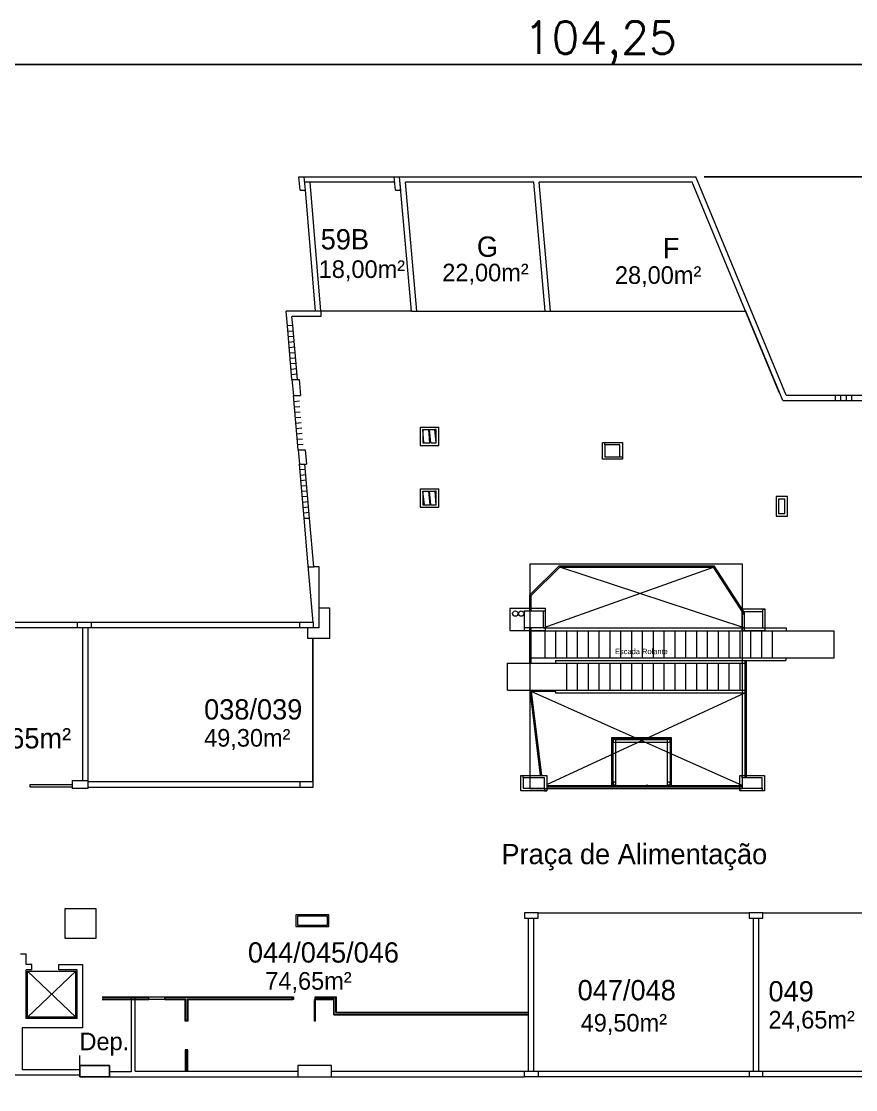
# Model space of a CAD drawing. Header units: metres. Extents: x 2999 to 3109, y 1752 to 1796.
# Drawn here: x 3030.12 to 3060.93, y 1756.78 to 1796.23 of the extents above; entities that cross this region are included whole.
import ezdxf

# ---------------------------------------------------------------- set-up
doc = ezdxf.new("R2010")
doc.units = ezdxf.units.M
doc.layers.add('PAREDES', color=7, linetype='Continuous')
doc.layers.add('VAGAS', color=253, linetype='Continuous')
doc.styles.add('PADRAO MK', font='')
doc.styles.add('ROMANS', font='romans', dxfattribs={"height": 0.16})
doc.styles.get("Standard").update_dxf_attribs({"font": 'arial.ttf'})
doc.styles.get('PADRAO MK').set_extended_font_data('AvantGarde Bk BT')
doc.dimstyles.new('Cota', dxfattribs={"dimtxt": 0.07, "dimasz": 0.08, "dimexe": 0.04, "dimexo": 0.04, "dimgap": 0.02, "dimtad": 1, "dimtxsty": 'Standard', "dimcen": 2.5, "dimclrd": 252, "dimclre": 252, "dimadec": 0, "dimazin": 0, "dimtfac": 1, "dimtmove": 0, "dimatfit": 3, "dimfxl": 1, "dimarcsym": 0})

# ---------------------------------------------------------------- blocks, each defined once
blk = doc.blocks.new('*D8')
at = {"layer": 'DEFPOINTS', "color": 0, "transparency": 16777216}
for p in [(3103.622, 1794.632), (2999.377, 1774.084), (3103.622, 1773.887)]:
    blk.add_point(p, dxfattribs=at)
at = {"layer": 'VAGAS', "color": 1, "lineweight": -2, "transparency": 16777216}
for p, q in [((2999.377, 1774.384), (2999.377, 1795.132)), ((3103.622, 1774.187), (3103.622, 1795.132)), ((2999.727, 1794.632), (3103.272, 1794.632))]:
    blk.add_line(p, q, dxfattribs=at)
at = {"layer": 'VAGAS', "color": 1, "transparency": 16777216}
for points in [[(2999.727, 1794.69), (2999.727, 1794.573), (2999.377, 1794.632)], [(3103.272, 1794.69), (3103.272, 1794.573), (3103.622, 1794.632)]]:
    blk.add_solid(points, dxfattribs=at)
at = {"layer": 'VAGAS', "color": 7, "transparency": 16777216, "insert": (3051.499, 1795.446), "char_height": 0.16, "attachment_point": 5, "style": 'ROMANS'}
blk.add_mtext('{\\H7.5x;104,25}', dxfattribs=at)
blk = doc.blocks.new('_ArchTick')
at = {"color": 0, "linetype": 'ByBlock', "const_width": 0.15}
blk.add_lwpolyline([(-0.5, -0.5), (0.5, 0.5)], dxfattribs=at)
blk = doc.blocks.new('*D9')
at = {"layer": 'DEFPOINTS', "color": 0, "transparency": 16777216}
for p in [(3055.03, 1790.49), (3101.001, 1756.777), (3108.221, 1756.777)]:
    blk.add_point(p, dxfattribs=at)
at = {"layer": 'VAGAS', "color": 1, "lineweight": -2, "transparency": 16777216}
for p, q in [((3055.33, 1790.49), (3108.721, 1790.49)), ((3108.221, 1790.14), (3108.221, 1757.127)), ((3101.301, 1756.777), (3108.721, 1756.777))]:
    blk.add_line(p, q, dxfattribs=at)
at = {"layer": 'VAGAS', "color": 1, "transparency": 16777216}
for points in [[(3108.163, 1790.14), (3108.28, 1790.14), (3108.221, 1790.49)], [(3108.163, 1757.127), (3108.28, 1757.127), (3108.221, 1756.777)]]:
    blk.add_solid(points, dxfattribs=at)
at = {"layer": 'VAGAS', "color": 7, "transparency": 16777216, "insert": (3107.407, 1773.634), "char_height": 0.16, "attachment_point": 5, "rotation": 90, "style": 'ROMANS'}
blk.add_mtext('{\\H7.5x;33,71}', dxfattribs=at)

msp = doc.modelspace()

# ---------------------------------------------------------------- linework, layer by layer
at = {"layer": 'PAREDES', "color": 253, "lineweight": 0}
for p, q in [((3040.414, 1789.989), (3040.366, 1790.486)), ((3040.371, 1790.487), (3055.03, 1790.487)), ((3040.615, 1789.989), (3040.567, 1790.487)), ((3043.938, 1789.989), (3043.89, 1790.486)), ((3044.139, 1789.989), (3044.091, 1790.487)), ((3044.526, 1785.528), (3044.091, 1790.487)), ((3049.031, 1790.487), (3049.031, 1790.489)), ((3058.368, 1782.427), (3055.03, 1790.487)), ((3040.414, 1789.989), (3040.615, 1789.989)), ((3043.909, 1790.287), (3040.588, 1790.287)), ((3040.986, 1785.527), (3040.612, 1790.006)), ((3041.186, 1785.528), (3040.786, 1790.287)), ((3043.938, 1789.989), (3044.139, 1789.989)), ((3044.725, 1785.528), (3044.309, 1790.287)), ((3049.049, 1790.287), (3044.309, 1790.287)), ((3049.467, 1785.528), (3049.049, 1790.287)), ((3049.666, 1785.528), (3049.249, 1790.289)), ((3054.896, 1790.287), (3049.249, 1790.287)), ((3058.11, 1782.527), (3054.896, 1790.287)), ((3041.187, 1785.527), (3039.897, 1785.527)), ((3039.945, 1784.982), (3039.897, 1785.527)), ((3041.187, 1785.327), (3040.114, 1785.327)), ((3040.142, 1784.999), (3040.114, 1785.327)), ((3044.531, 1785.528), (3041.186, 1785.528)), ((3041.187, 1785.527), (3041.187, 1785.327)), ((3044.531, 1785.528), (3044.725, 1785.528)), ((3044.725, 1785.528), (3056.867, 1785.528)), ((3058.235, 1782.227), (3056.858, 1785.551)), ((3040.142, 1784.999), (3039.945, 1784.982)), ((3040.116, 1782.998), (3039.945, 1784.982)), ((3040.16, 1784.79), (3039.961, 1784.772)), ((3040.317, 1782.998), (3040.142, 1784.999)), ((3040.178, 1784.591), (3039.979, 1784.573)), ((3040.195, 1784.391), (3039.996, 1784.374)), ((3040.213, 1784.192), (3040.014, 1784.175)), ((3040.23, 1783.993), (3040.031, 1783.975)), ((3040.248, 1783.794), (3040.048, 1783.776)), ((3040.265, 1783.594), (3040.066, 1783.577)), ((3040.283, 1783.395), (3040.083, 1783.378)), ((3040.3, 1783.196), (3040.101, 1783.178)), ((3040.116, 1782.998), (3040.168, 1782.408)), ((3040.116, 1782.998), (3040.378, 1782.998)), ((3040.378, 1782.998), (3040.429, 1782.408)), ((3040.168, 1782.408), (3040.429, 1782.408)), ((3040.168, 1782.408), (3040.429, 1782.408)), ((3040.344, 1780.407), (3040.17, 1782.408)), ((3058.368, 1782.428), (3060.185, 1782.428)), ((3060.185, 1782.227), (3060.185, 1782.427)), ((3060.185, 1782.427), (3062.375, 1782.427)), ((3060.375, 1782.427), (3060.375, 1782.227)), ((3060.575, 1782.427), (3060.575, 1782.227)), ((3060.775, 1782.427), (3060.775, 1782.227)), ((3040.388, 1782.199), (3040.189, 1782.181)), ((3058.235, 1782.227), (3060.472, 1782.227)), ((3060.185, 1782.227), (3062.375, 1782.227)), ((3040.405, 1781.999), (3040.206, 1781.982)), ((3040.423, 1781.8), (3040.223, 1781.783)), ((3040.44, 1781.601), (3040.241, 1781.584)), ((3040.458, 1781.402), (3040.258, 1781.384)), ((3044.853, 1781.248), (3045.533, 1781.248)), ((3044.853, 1781.248), (3045.533, 1781.248)), ((3044.853, 1781.248), (3044.853, 1780.569)), ((3045.533, 1780.569), (3045.533, 1781.248)), ((3040.475, 1781.202), (3040.276, 1781.185)), ((3040.492, 1781.003), (3040.293, 1780.986)), ((3044.943, 1781.158), (3045.164, 1781.158)), ((3044.991, 1780.659), (3044.943, 1781.157)), ((3044.943, 1781.157), (3044.943, 1780.659)), ((3045.212, 1780.659), (3045.164, 1781.158)), ((3045.242, 1780.659), (3045.194, 1781.158)), ((3045.194, 1781.158), (3045.395, 1781.158)), ((3045.199, 1781.158), (3045.395, 1781.158)), ((3045.443, 1780.659), (3045.395, 1781.158)), ((3045.443, 1780.659), (3045.395, 1781.158)), ((3045.443, 1781.158), (3045.395, 1781.158)), ((3045.443, 1780.659), (3045.443, 1781.158)), ((3040.51, 1780.804), (3040.311, 1780.787)), ((3040.527, 1780.605), (3040.328, 1780.587)), ((3044.853, 1780.569), (3045.533, 1780.569)), ((3044.943, 1780.659), (3044.991, 1780.659)), ((3044.991, 1780.659), (3045.212, 1780.659)), ((3045.012, 1780.659), (3045.212, 1780.659)), ((3045.242, 1780.659), (3045.443, 1780.659)), ((3045.242, 1780.659), (3045.443, 1780.659)), ((3051.577, 1780.676), (3052.317, 1780.676)), ((3051.577, 1780.056), (3051.577, 1780.676)), ((3051.667, 1780.586), (3051.667, 1780.676)), ((3051.667, 1780.586), (3051.667, 1780.146)), ((3052.227, 1780.586), (3051.667, 1780.586)), ((3052.227, 1780.146), (3052.227, 1780.586)), ((3052.317, 1780.676), (3052.317, 1780.056)), ((3040.343, 1780.408), (3040.604, 1780.408)), ((3040.344, 1780.408), (3040.389, 1779.878)), ((3040.604, 1780.408), (3040.65, 1779.878)), ((3052.317, 1780.056), (3051.577, 1780.056)), ((3051.667, 1780.146), (3052.227, 1780.146)), ((3052.227, 1780.146), (3052.317, 1780.146)), ((3040.564, 1777.887), (3040.389, 1779.878)), ((3040.389, 1779.878), (3040.65, 1779.878)), ((3040.608, 1779.679), (3040.408, 1779.661)), ((3040.594, 1779.837), (3040.59, 1779.878)), ((3040.764, 1777.887), (3040.59, 1779.878)), ((3040.625, 1779.48), (3040.426, 1779.462)), ((3040.643, 1779.28), (3040.443, 1779.263)), ((3040.66, 1779.081), (3040.461, 1779.064)), ((3040.677, 1778.882), (3040.478, 1778.864)), ((3044.853, 1778.967), (3045.536, 1778.967)), ((3044.853, 1778.967), (3044.853, 1778.288)), ((3045.014, 1778.379), (3044.943, 1778.878)), ((3044.943, 1778.878), (3045.167, 1778.878)), ((3044.943, 1778.877), (3044.943, 1778.379)), ((3044.966, 1778.878), (3045.167, 1778.878)), ((3045.215, 1778.379), (3045.167, 1778.878)), ((3045.245, 1778.379), (3045.197, 1778.878)), ((3045.197, 1778.878), (3045.398, 1778.878)), ((3045.202, 1778.878), (3045.398, 1778.878)), ((3045.446, 1778.379), (3045.398, 1778.878)), ((3045.446, 1778.379), (3045.398, 1778.878)), ((3045.446, 1778.877), (3045.398, 1778.877)), ((3045.446, 1778.378), (3045.446, 1778.877)), ((3045.536, 1778.288), (3045.536, 1778.967)), ((3040.695, 1778.683), (3040.496, 1778.665)), ((3040.712, 1778.483), (3040.513, 1778.466)), ((3058.41, 1778.678), (3057.99, 1778.678)), ((3057.99, 1778.678), (3057.99, 1777.958)), ((3058.32, 1778.588), (3058.08, 1778.588)), ((3058.08, 1778.588), (3058.08, 1778.048)), ((3058.32, 1778.048), (3058.32, 1778.588)), ((3058.41, 1777.958), (3058.41, 1778.678)), ((3040.73, 1778.284), (3040.53, 1778.267)), ((3040.747, 1778.085), (3040.548, 1778.067)), ((3044.853, 1778.288), (3045.536, 1778.288)), ((3044.943, 1778.379), (3045.014, 1778.379)), ((3045.014, 1778.379), (3045.215, 1778.379)), ((3045.014, 1778.379), (3045.215, 1778.379)), ((3045.245, 1778.379), (3045.446, 1778.379)), ((3045.245, 1778.379), (3045.446, 1778.379)), ((3040.694, 1776.4), (3040.564, 1777.888)), ((3040.564, 1777.887), (3040.764, 1777.887)), ((3040.929, 1776.087), (3040.764, 1777.887)), ((3057.99, 1777.958), (3058.41, 1777.958)), ((3058.08, 1778.048), (3058.32, 1778.048)), ((3040.902, 1774.027), (3040.694, 1776.4)), ((3048.898, 1776.198), (3048.898, 1767.898)), ((3048.898, 1776.198), (3056.74, 1776.198)), ((3049.981, 1776.127), (3048.902, 1775.048)), ((3049.981, 1776.127), (3055.71, 1776.127)), ((3056.812, 1774.415), (3055.71, 1776.127)), ((3056.74, 1776.198), (3056.74, 1767.898)), ((3040.728, 1776.087), (3040.929, 1776.087)), ((3041.122, 1776.087), (3040.929, 1776.087)), ((3041.122, 1773.827), (3041.122, 1776.087)), ((3050.002, 1776.077), (3048.952, 1775.027)), ((3049.392, 1773.827), (3055.683, 1776.077)), ((3050.002, 1776.077), (3055.683, 1776.077)), ((3056.812, 1773.827), (3050.002, 1776.077)), ((3056.812, 1774.323), (3055.683, 1776.077)), ((3048.902, 1775.048), (3048.902, 1774.547)), ((3048.902, 1774.457), (3048.902, 1775.048)), ((3048.952, 1774.457), (3048.952, 1775.027)), ((3041.122, 1774.567), (3041.502, 1774.567)), ((3041.502, 1774.567), (3041.502, 1773.437)), ((3049.482, 1774.547), (3048.162, 1774.547)), ((3048.162, 1774.547), (3048.162, 1773.737)), ((3049.482, 1773.737), (3049.482, 1774.547)), ((3057.592, 1774.517), (3056.722, 1774.517)), ((3056.722, 1774.517), (3056.722, 1773.737)), ((3057.502, 1774.427), (3057.502, 1774.517)), ((3057.502, 1774.517), (3057.592, 1774.517)), ((3057.592, 1773.737), (3057.592, 1774.517)), ((3048.692, 1774.457), (3049.392, 1774.457)), ((3048.692, 1774.457), (3048.692, 1773.827)), ((3049.392, 1774.457), (3049.392, 1773.827)), ((3049.392, 1774.457), (3049.482, 1774.457)), ((3057.502, 1774.427), (3056.812, 1774.427)), ((3056.812, 1774.427), (3056.812, 1773.827)), ((3057.502, 1773.827), (3057.502, 1774.427)), ((3040.902, 1774.027), (3027.677, 1774.027)), ((3041.122, 1773.827), (3027.877, 1773.827)), ((3032.201, 1773.826), (3032.201, 1774.026)), ((3032.377, 1773.826), (3032.377, 1768.194)), ((3032.577, 1773.826), (3032.577, 1768.149)), ((3032.701, 1774.026), (3032.701, 1773.826)), ((3040.402, 1773.827), (3040.402, 1774.027)), ((3040.702, 1773.437), (3040.702, 1773.827)), ((3040.902, 1774.027), (3040.902, 1773.827)), ((3048.162, 1773.737), (3049.482, 1773.737)), ((3049.392, 1773.827), (3048.692, 1773.827)), ((3048.692, 1773.827), (3048.692, 1773.737)), ((3048.902, 1772.527), (3048.902, 1773.827)), ((3048.952, 1772.527), (3048.952, 1773.827)), ((3048.952, 1773.727), (3060.142, 1773.727)), ((3049.392, 1773.827), (3056.812, 1773.827)), ((3049.452, 1773.727), (3049.452, 1772.727)), ((3049.852, 1773.727), (3049.852, 1772.727)), ((3050.252, 1773.727), (3050.252, 1772.727)), ((3050.652, 1773.727), (3050.652, 1772.727)), ((3051.052, 1773.727), (3051.052, 1772.727)), ((3051.452, 1773.727), (3051.452, 1772.727)), ((3051.852, 1773.727), (3051.852, 1772.727)), ((3052.252, 1773.727), (3052.252, 1772.727)), ((3052.652, 1773.727), (3052.652, 1772.727)), ((3053.052, 1773.727), (3053.052, 1772.727)), ((3053.452, 1773.727), (3053.452, 1772.727)), ((3053.852, 1773.727), (3053.852, 1772.727)), ((3054.252, 1773.727), (3054.252, 1772.727)), ((3054.652, 1773.727), (3054.652, 1772.727)), ((3055.052, 1773.727), (3055.052, 1772.727)), ((3055.452, 1773.727), (3055.452, 1772.727)), ((3055.852, 1773.727), (3055.852, 1772.727)), ((3056.252, 1773.727), (3056.252, 1772.727)), ((3056.652, 1773.727), (3056.652, 1772.727)), ((3056.812, 1773.737), (3056.722, 1773.737)), ((3056.722, 1773.737), (3057.592, 1773.737)), ((3056.812, 1773.827), (3057.502, 1773.827)), ((3056.812, 1773.827), (3056.812, 1773.737)), ((3057.052, 1773.727), (3057.052, 1772.727)), ((3057.452, 1773.727), (3057.452, 1772.727)), ((3057.502, 1773.827), (3058.36, 1773.827)), ((3057.852, 1773.727), (3057.852, 1772.727)), ((3058.36, 1773.827), (3058.36, 1773.727)), ((3060.135, 1772.727), (3060.142, 1773.727)), ((3041.502, 1773.437), (3040.702, 1773.437)), ((3040.887, 1768.15), (3040.887, 1773.437)), ((3040.902, 1768.15), (3040.902, 1773.437)), ((3048.952, 1772.727), (3060.135, 1772.727)), ((3049.852, 1772.627), (3049.852, 1772.527)), ((3049.852, 1772.627), (3058.352, 1772.627)), ((3056.837, 1772.627), (3056.837, 1768.287)), ((3056.887, 1772.627), (3056.887, 1768.287)), ((3058.352, 1772.727), (3058.352, 1772.627)), ((3048.072, 1772.527), (3056.837, 1772.527)), ((3048.072, 1771.527), (3048.072, 1772.527)), ((3050.252, 1772.527), (3050.252, 1771.527)), ((3050.652, 1772.527), (3050.652, 1771.527)), ((3051.052, 1772.527), (3051.052, 1771.527)), ((3051.452, 1772.527), (3051.452, 1771.527)), ((3051.852, 1772.527), (3051.852, 1771.527)), ((3052.252, 1772.527), (3052.252, 1771.527)), ((3052.652, 1772.527), (3052.652, 1771.527)), ((3053.052, 1772.527), (3053.052, 1771.527)), ((3053.452, 1772.527), (3053.452, 1771.527)), ((3053.852, 1772.527), (3053.852, 1771.527)), ((3054.252, 1772.527), (3054.252, 1771.527)), ((3054.652, 1772.527), (3054.652, 1771.527)), ((3055.052, 1772.527), (3055.052, 1771.527)), ((3055.452, 1772.527), (3055.452, 1771.527)), ((3055.852, 1772.527), (3055.852, 1771.527)), ((3056.252, 1772.527), (3056.252, 1771.527)), ((3056.652, 1772.527), (3056.652, 1771.527)), ((3048.072, 1771.527), (3056.837, 1771.527)), ((3048.895, 1771.527), (3049.28, 1768.377)), ((3049.852, 1771.477), (3048.952, 1771.477)), ((3048.952, 1771.477), (3049.331, 1768.377)), ((3056.737, 1768.007), (3048.952, 1771.477)), ((3049.532, 1768.049), (3056.837, 1771.427)), ((3049.852, 1771.527), (3049.852, 1771.427)), ((3049.852, 1771.427), (3056.837, 1771.427)), ((3054.136, 1769.767), (3051.916, 1769.767)), ((3051.916, 1769.767), (3051.916, 1769.747)), ((3051.916, 1769.747), (3054.136, 1769.747)), ((3051.936, 1769.737), (3051.916, 1769.737)), ((3051.916, 1769.737), (3051.916, 1768.007)), ((3051.936, 1768.007), (3051.936, 1769.737)), ((3051.936, 1769.685), (3051.976, 1769.657)), ((3051.936, 1769.63), (3051.976, 1769.657)), ((3051.976, 1769.707), (3051.976, 1769.607)), ((3052.076, 1769.707), (3051.976, 1769.707)), ((3051.976, 1768.137), (3051.976, 1769.607)), ((3051.976, 1769.607), (3052.076, 1769.607)), ((3051.999, 1769.747), (3052.026, 1769.707)), ((3052.054, 1769.747), (3052.026, 1769.707)), ((3052.076, 1769.707), (3053.976, 1769.707)), ((3052.076, 1769.607), (3052.076, 1769.707)), ((3052.076, 1768.137), (3052.076, 1769.607)), ((3052.076, 1769.607), (3053.976, 1769.607)), ((3053.976, 1769.707), (3053.976, 1769.607)), ((3054.076, 1769.707), (3053.976, 1769.707)), ((3053.976, 1769.607), (3053.976, 1768.137)), ((3053.976, 1769.607), (3054.076, 1769.607)), ((3053.999, 1769.747), (3054.026, 1769.707)), ((3054.054, 1769.747), (3054.026, 1769.707)), ((3054.076, 1769.607), (3054.076, 1769.707)), ((3054.116, 1769.685), (3054.076, 1769.657)), ((3054.116, 1769.63), (3054.076, 1769.657)), ((3054.076, 1769.607), (3054.076, 1768.137)), ((3054.136, 1769.737), (3054.116, 1769.737)), ((3054.116, 1769.737), (3054.116, 1768.007)), ((3054.136, 1769.747), (3054.136, 1769.767)), ((3054.136, 1768.007), (3054.136, 1769.737)), ((3048.562, 1767.817), (3048.562, 1768.377)), ((3048.562, 1768.377), (3049.532, 1768.377)), ((3048.652, 1768.287), (3048.652, 1768.377)), ((3049.442, 1768.287), (3048.652, 1768.287)), ((3048.652, 1768.287), (3048.652, 1767.907)), ((3049.442, 1767.907), (3049.442, 1768.287)), ((3049.532, 1768.377), (3049.532, 1767.817)), ((3056.647, 1768.377), (3057.567, 1768.377)), ((3056.647, 1767.817), (3056.647, 1768.377)), ((3056.737, 1768.287), (3056.737, 1768.377)), ((3057.477, 1768.287), (3056.737, 1768.287)), ((3056.737, 1768.287), (3056.737, 1767.907)), ((3057.477, 1767.907), (3057.477, 1768.287)), ((3057.567, 1768.377), (3057.567, 1767.817)), ((3030.452, 1767.949), (3030.452, 1768.049)), ((3030.452, 1768.049), (3032.012, 1768.044)), ((3032.012, 1767.949), (3030.452, 1767.949)), ((3032.012, 1767.894), (3032.012, 1768.194)), ((3032.012, 1768.194), (3032.577, 1768.194)), ((3032.012, 1767.949), (3032.012, 1767.949)), ((3032.577, 1767.894), (3032.012, 1767.894)), ((3032.577, 1768.194), (3032.577, 1767.921)), ((3040.902, 1768.15), (3032.577, 1768.15)), ((3032.577, 1767.95), (3040.902, 1767.95)), ((3032.577, 1767.949), (3032.577, 1767.894)), ((3040.402, 1768.15), (3040.402, 1767.95)), ((3040.902, 1767.95), (3040.902, 1768.15)), ((3049.532, 1767.817), (3048.562, 1767.817)), ((3048.652, 1767.907), (3049.442, 1767.907)), ((3048.898, 1767.898), (3056.74, 1767.898)), ((3049.442, 1767.907), (3049.442, 1767.817)), ((3049.442, 1767.817), (3049.532, 1767.817)), ((3049.532, 1768.007), (3052.045, 1768.007)), ((3049.532, 1767.957), (3056.737, 1767.957)), ((3051.916, 1768.007), (3051.936, 1768.007)), ((3051.916, 1767.997), (3052.076, 1767.997)), ((3051.916, 1767.977), (3051.916, 1767.997)), ((3052.076, 1767.977), (3051.916, 1767.977)), ((3051.936, 1768.115), (3051.976, 1768.087)), ((3051.936, 1768.06), (3051.976, 1768.087)), ((3051.976, 1768.137), (3051.976, 1768.037)), ((3052.076, 1768.137), (3051.976, 1768.137)), ((3051.976, 1768.037), (3052.076, 1768.037)), ((3051.996, 1767.997), (3052.024, 1768.037)), ((3052.052, 1767.997), (3052.024, 1768.037)), ((3052.076, 1768.037), (3052.076, 1768.137)), ((3053.976, 1767.997), (3052.076, 1767.997)), ((3052.076, 1767.997), (3053.176, 1767.997)), ((3052.076, 1767.977), (3052.076, 1767.997)), ((3052.076, 1767.997), (3052.076, 1767.977)), ((3053.176, 1767.977), (3052.076, 1767.977)), ((3053.176, 1767.977), (3053.176, 1767.997)), ((3053.176, 1767.997), (3054.136, 1767.997)), ((3053.176, 1767.997), (3053.176, 1767.977)), ((3054.136, 1767.977), (3053.176, 1767.977)), ((3053.2, 1767.997), (3053.228, 1768.037)), ((3053.207, 1768.007), (3053.248, 1768.007)), ((3053.255, 1767.997), (3053.228, 1768.037)), ((3053.976, 1768.137), (3053.976, 1768.037)), ((3054.076, 1768.137), (3053.976, 1768.137)), ((3053.976, 1768.037), (3054.076, 1768.037)), ((3054.076, 1768.037), (3054.076, 1768.137)), ((3054.116, 1768.115), (3054.076, 1768.087)), ((3054.116, 1768.06), (3054.076, 1768.087)), ((3054.116, 1768.007), (3056.737, 1768.007)), ((3054.116, 1768.007), (3054.136, 1768.007)), ((3054.136, 1767.997), (3054.136, 1767.977)), ((3057.567, 1767.817), (3056.647, 1767.817)), ((3056.737, 1767.907), (3057.477, 1767.907)), ((3057.477, 1767.907), (3057.477, 1767.817)), ((3031.737, 1763.464), (3032.877, 1763.464)), ((3031.737, 1762.364), (3031.737, 1763.464)), ((3032.877, 1763.464), (3032.877, 1762.364)), ((3041.477, 1763.229), (3040.257, 1763.229)), ((3040.257, 1763.229), (3040.257, 1762.804)), ((3041.423, 1763.185), (3040.323, 1763.185)), ((3040.323, 1763.185), (3040.323, 1762.854)), ((3041.423, 1762.854), (3041.423, 1763.185)), ((3041.477, 1762.804), (3041.477, 1763.229)), ((3048.702, 1763.307), (3048.702, 1763.107)), ((3049.202, 1763.307), (3048.702, 1763.307)), ((3048.702, 1763.107), (3049.202, 1763.107)), ((3048.852, 1757.456), (3048.852, 1763.107)), ((3049.052, 1757.456), (3049.052, 1763.107)), ((3049.202, 1763.107), (3049.202, 1763.307)), ((3049.202, 1763.307), (3057.002, 1763.307)), ((3057.002, 1763.307), (3057.002, 1763.107)), ((3057.502, 1763.307), (3057.002, 1763.307)), ((3057.002, 1763.107), (3057.502, 1763.107)), ((3057.152, 1757.456), (3057.152, 1763.107)), ((3057.352, 1757.456), (3057.352, 1763.107)), ((3057.502, 1763.107), (3057.502, 1763.307)), ((3057.502, 1763.307), (3061.377, 1763.307)), ((3040.257, 1762.804), (3041.477, 1762.804)), ((3040.323, 1762.854), (3041.423, 1762.854)), ((3032.877, 1762.364), (3031.737, 1762.364)), ((3030.297, 1761.784), (3030.097, 1761.784)), ((3030.297, 1761.404), (3030.297, 1761.784)), ((3030.512, 1761.404), (3030.297, 1761.404)), ((3030.297, 1759.404), (3030.297, 1761.204)), ((3030.512, 1761.204), (3030.297, 1761.204)), ((3030.347, 1759.454), (3030.347, 1761.154)), ((3032.132, 1761.154), (3030.347, 1759.454)), ((3030.347, 1761.154), (3032.132, 1759.454)), ((3030.347, 1761.154), (3032.132, 1761.154)), ((3030.347, 1759.454), (3030.347, 1761.154)), ((3030.347, 1761.154), (3032.132, 1759.454)), ((3032.132, 1761.154), (3030.347, 1759.454)), ((3030.347, 1761.154), (3032.132, 1761.154)), ((3030.512, 1761.204), (3030.512, 1761.404)), ((3031.512, 1761.204), (3031.512, 1761.404)), ((3031.512, 1761.404), (3032.382, 1761.404)), ((3032.182, 1761.204), (3031.512, 1761.204)), ((3032.132, 1759.454), (3032.132, 1761.154)), ((3032.132, 1759.454), (3032.132, 1761.154)), ((3032.182, 1759.404), (3032.182, 1761.204)), ((3032.382, 1761.404), (3032.382, 1759.054)), ((3033.107, 1760.205), (3033.437, 1760.205)), ((3033.107, 1760.105), (3034.827, 1760.105)), ((3034.827, 1760.185), (3033.127, 1760.185)), ((3033.127, 1760.185), (3033.127, 1760.125)), ((3033.127, 1760.125), (3034.827, 1760.125)), ((3033.437, 1760.185), (3033.437, 1760.205)), ((3033.457, 1760.185), (3033.437, 1760.185)), ((3033.457, 1760.205), (3034.827, 1760.205)), ((3033.457, 1760.205), (3033.457, 1760.185)), ((3034.177, 1760.205), (3034.177, 1757.435)), ((3034.327, 1757.456), (3034.327, 1760.205)), ((3034.827, 1760.105), (3034.827, 1760.205)), ((3034.827, 1760.205), (3035.427, 1760.205)), ((3034.827, 1760.105), (3034.827, 1760.205)), ((3035.427, 1760.105), (3034.827, 1760.105)), ((3035.427, 1760.205), (3040.147, 1760.205)), ((3035.427, 1760.105), (3035.427, 1760.205)), ((3035.427, 1760.205), (3035.427, 1760.105)), ((3040.127, 1760.185), (3035.427, 1760.185)), ((3035.427, 1760.125), (3036.192, 1760.125)), ((3035.427, 1760.105), (3036.172, 1760.105)), ((3036.172, 1759.306), (3036.172, 1760.105)), ((3036.192, 1759.326), (3036.192, 1760.125)), ((3036.252, 1760.125), (3040.127, 1760.125)), ((3036.252, 1760.125), (3036.252, 1759.326)), ((3036.272, 1760.106), (3036.272, 1759.496)), ((3036.272, 1760.106), (3036.272, 1759.306)), ((3036.272, 1760.105), (3040.147, 1760.105)), ((3040.127, 1760.125), (3040.127, 1760.185)), ((3040.147, 1760.105), (3040.147, 1760.205)), ((3040.147, 1760.205), (3040.177, 1760.205)), ((3040.177, 1760.105), (3040.147, 1760.105)), ((3040.177, 1760.205), (3040.177, 1760.105)), ((3040.947, 1759.305), (3040.947, 1760.105)), ((3040.947, 1760.105), (3040.977, 1760.105)), ((3040.977, 1760.105), (3040.977, 1760.205)), ((3040.977, 1760.205), (3041.007, 1760.205)), ((3041.007, 1760.105), (3040.977, 1760.105)), ((3040.977, 1760.105), (3040.977, 1759.305)), ((3041.007, 1760.205), (3041.207, 1760.205)), ((3041.007, 1760.205), (3041.007, 1760.105)), ((3041.007, 1760.205), (3041.007, 1760.105)), ((3041.007, 1760.105), (3041.657, 1760.105)), ((3041.027, 1760.185), (3041.737, 1760.185)), ((3041.027, 1760.185), (3041.027, 1760.125)), ((3041.027, 1760.125), (3041.677, 1760.125)), ((3041.207, 1760.185), (3041.207, 1760.205)), ((3041.227, 1760.185), (3041.207, 1760.185)), ((3041.227, 1760.205), (3041.757, 1760.205)), ((3041.227, 1760.205), (3041.227, 1760.185)), ((3041.657, 1759.543), (3041.657, 1760.105)), ((3041.677, 1759.563), (3041.677, 1760.125)), ((3041.737, 1759.623), (3041.737, 1760.185)), ((3041.757, 1759.643), (3041.757, 1760.205)), ((3041.657, 1759.543), (3048.852, 1759.543)), ((3041.677, 1759.563), (3048.852, 1759.563)), ((3041.737, 1759.623), (3048.852, 1759.623)), ((3041.757, 1759.643), (3048.852, 1759.643)), ((3032.182, 1759.404), (3030.297, 1759.404)), ((3032.132, 1759.454), (3030.347, 1759.454)), ((3032.132, 1759.454), (3030.347, 1759.454)), ((3036.272, 1759.306), (3036.172, 1759.306)), ((3036.252, 1759.326), (3036.192, 1759.326)), ((3040.977, 1759.305), (3040.947, 1759.305)), ((3032.382, 1759.054), (3030.152, 1759.054)), ((3030.152, 1759.054), (3030.152, 1757.52)), ((3032.382, 1759.054), (3032.382, 1759.054)), ((3032.382, 1759.054), (3032.382, 1759.054)), ((3032.277, 1757.256), (3032.277, 1758.043)), ((3036.272, 1758.253), (3036.172, 1758.253)), ((3036.172, 1758.253), (3036.172, 1757.455)), ((3036.252, 1758.233), (3036.192, 1758.233)), ((3036.192, 1758.233), (3036.192, 1757.455)), ((3036.252, 1757.455), (3036.252, 1758.233)), ((3036.272, 1757.453), (3036.272, 1758.253)), ((3032.277, 1757.666), (3033.377, 1757.666)), ((3032.277, 1757.52), (3032.277, 1757.665)), ((3032.277, 1757.665), (3032.277, 1757.665)), ((3032.277, 1757.665), (3032.277, 1757.255)), ((3033.377, 1757.665), (3032.277, 1757.665)), ((3033.377, 1757.666), (3033.377, 1757.256)), ((3033.377, 1757.255), (3033.377, 1757.665)), ((3041.577, 1757.666), (3040.327, 1757.666)), ((3040.327, 1757.666), (3040.327, 1757.255)), ((3041.577, 1757.255), (3041.577, 1757.666)), ((3026.887, 1757.32), (3032.277, 1757.32)), ((3030.152, 1757.52), (3032.277, 1757.52)), ((3033.377, 1757.256), (3032.277, 1757.256)), ((3032.277, 1757.255), (3033.377, 1757.255)), ((3034.177, 1757.435), (3033.377, 1757.435)), ((3033.377, 1757.435), (3033.377, 1757.435)), ((3033.377, 1757.435), (3033.377, 1757.435)), ((3033.377, 1757.255), (3048.702, 1757.255)), ((3034.177, 1757.435), (3034.177, 1757.435)), ((3034.327, 1757.455), (3040.327, 1757.455)), ((3041.577, 1757.46), (3048.702, 1757.456)), ((3048.702, 1757.456), (3069.902, 1757.456)), ((3048.702, 1757.256), (3048.702, 1757.456)), ((3070.102, 1757.256), (3048.702, 1757.256)), ((3049.202, 1757.456), (3049.202, 1757.256)), ((3057.002, 1757.456), (3057.002, 1757.256)), ((3057.502, 1757.256), (3057.502, 1757.456))]:
    msp.add_line(p, q, dxfattribs=at)
for centre in [(3048.365, 1774.357), (3048.581, 1774.357)]:
    msp.add_circle(centre, 0.1, dxfattribs=at)

# ---------------------------------------------------------------- texts
at = {"layer": 'PAREDES', "color": 253, "lineweight": 0, "style": 'PADRAO MK'}
for s, height, p in [('59B', 0.75, (3041.177, 1787.806)), ('G', 0.75, (3046.944, 1787.534)), ('F', 0.75, (3053.813, 1787.482)), ('18,00m²', 0.65, (3041.103, 1786.753)), ('22,00m²', 0.65, (3045.667, 1786.628)), ('28,00m²', 0.65, (3052.041, 1786.535)), ('Escada Rolante', 0.2, (3052.044, 1772.86)), ('038/039', 0.75, (3036.872, 1770.445)), ('24,65m²', 0.75, (3028.282, 1769.378)), ('49,30m²', 0.65, (3036.872, 1769.445)), ('Praça de Alimentação', 0.75, (3047.851, 1765.103)), ('044/045/046', 0.75, (3038.49, 1761.469)), ('74,65m²', 0.65, (3039.13, 1760.469)), ('047/048', 0.75, (3050.664, 1760.076)), ('049', 0.75, (3057.711, 1760.034)), ('49,50m²', 0.65, (3050.775, 1758.922)), ('24,65m²', 0.65, (3057.711, 1759.034)), ('Dep.', 0.65, (3032.27, 1758.233))]:
    msp.add_text(s, height=height, dxfattribs=at).set_placement(p)

# ---------------------------------------------------------------- dimensions: what is measured, and where the dimension line sits
at = {"layer": 'VAGAS', "color": 253}
dim = msp.add_linear_dim(base=(3103.6223, 1794.6316), p1=(2999.3766, 1774.0836), p2=(3103.6223, 1773.8875), text='{\\H7.5x;<>}', dimstyle='Cota', override={"dimtxt": 0.63, "dimasz": 0.35, "dimexe": 0.5, "dimexo": 0.3, "dimgap": 0.1, "dimtxsty": 'ROMANS', "dimblk1": 'ArchTick', "dimblk2": 'ArchTick', "dimclrd": 1, "dimclre": 1, "dimclrt": 7}, dxfattribs=at)
dim.commit()
dim.dimension.update_dxf_attribs({"geometry": '*D8', "text_midpoint": (3051.4994, 1795.4458)})
dim = msp.add_linear_dim(base=(3108.221, 1756.777), p1=(3055.03, 1790.49), p2=(3101.001, 1756.777), angle=270, text='{\\H7.5x;<>}', dimstyle='Cota', override={"dimtxt": 0.63, "dimasz": 0.35, "dimexe": 0.5, "dimexo": 0.3, "dimgap": 0.1, "dimtxsty": 'ROMANS', "dimblk1": 'ArchTick', "dimblk2": 'ArchTick', "dimclrd": 1, "dimclre": 1, "dimclrt": 7}, dxfattribs=at)
dim.commit()
dim.dimension.update_dxf_attribs({"geometry": '*D9', "text_midpoint": (3107.407, 1773.634)})

doc.saveas('drawing.dxf')
